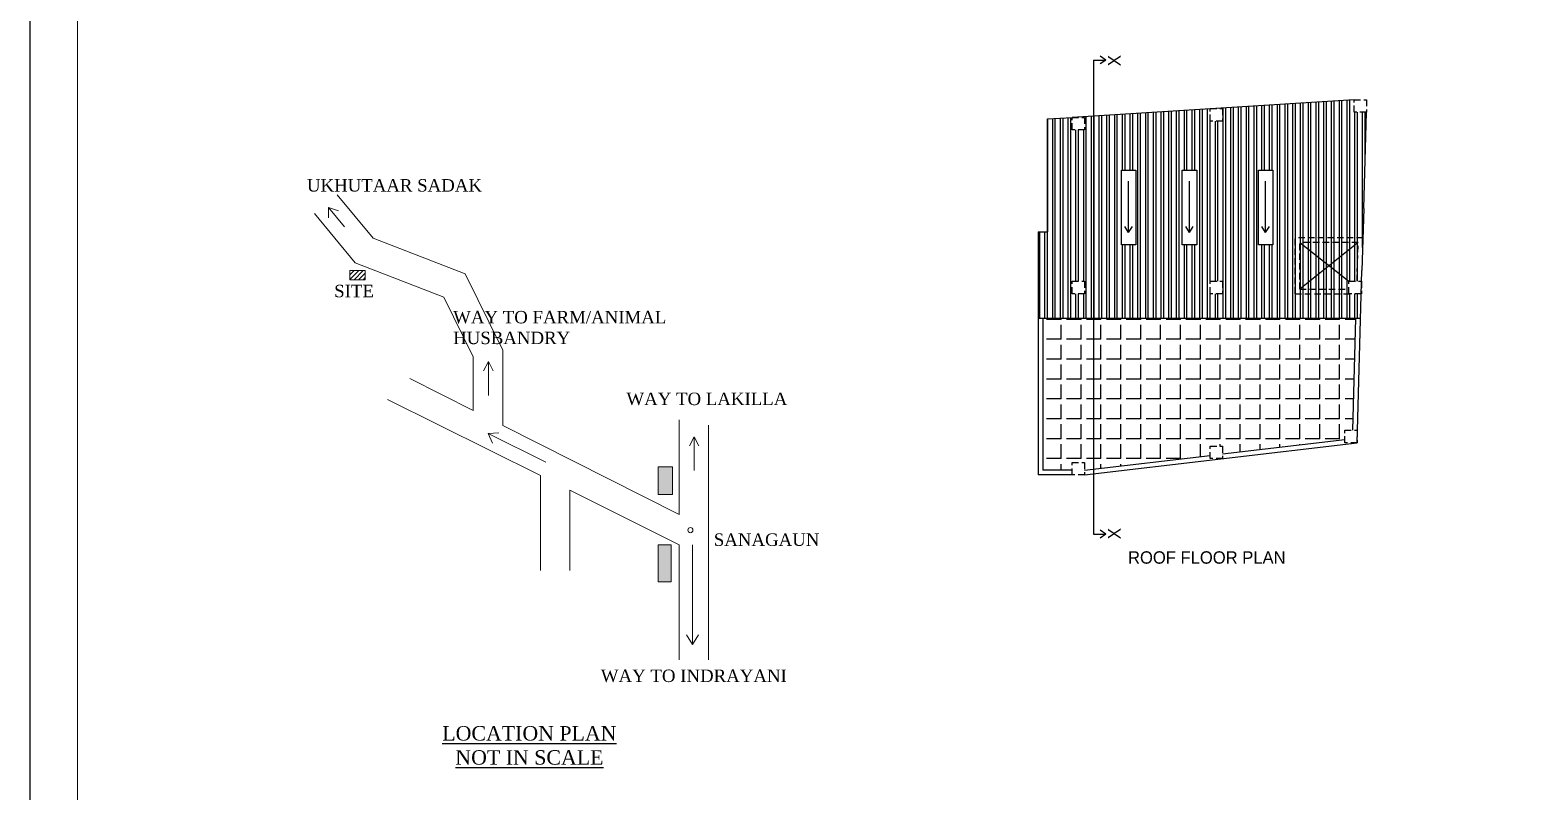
# Model space of a CAD drawing. Header units: inches. Extents: x 10143 to 33197, y -150 to 3760.
# Drawn here: x 17104 to 18540, y 587 to 1324 of the extents above; entities that cross this region are included whole.
import ezdxf
from ezdxf.enums import TextEntityAlignment as Align

# ---------------------------------------------------------------- set-up
doc = ezdxf.new("R2010")
doc.units = ezdxf.units.IN
doc.header["$LTSCALE"] = 0.5
doc.header["$MEASUREMENT"] = 0
doc.linetypes.add('DASHED2', pattern=[0.375, 0.25, -0.125])
for name, color, linetype, lineweight in [('DW TEXT', 92, 'Continuous', 15), ('ELE1', 3, 'Continuous', 9), ('ELEVATION', 85, 'Continuous', 9), ('TEXT', 220, 'Continuous', 9), ('Toilet', 7, 'Continuous', 25)]:
    doc.layers.add(name, color=color, linetype=linetype, lineweight=lineweight)
doc.styles.add('CEN', font='GOTHIC.TTF')
doc.styles.get("Standard").update_dxf_attribs({"font": 'arial.ttf'})

msp = doc.modelspace()

# ---------------------------------------------------------------- hatches: boundary and pattern name
at = {"layer": 'ELEVATION'}
h = msp.add_hatch(dxfattribs=at)
h.set_pattern_fill('ANSI31', color=256, scale=25)
h.set_pattern_definition([(45, (-85900.34, 20340.4137), (-2.20970869, 2.20970869), [])])
h.paths.add_polyline_path([(17429.3, 1082.2), (17429.3, 1091.1), (17414.2, 1091.1), (17414.2, 1082.2)])
h = msp.add_hatch(dxfattribs=at)
h.set_pattern_fill('SWAMP', color=256, scale=2.769578)
h.set_pattern_definition([(0, (-91918.6322, 6207.7026), (1.384788924, 2.39852477), [0.34619723, -2.42338062]), (90, (-91918.4591, 6207.7026), (-1.384788924, 2.398524772), [0.173098616, -4.62395093]), (90, (-91918.4158, 6207.7026), (-1.384788924, 2.398524772), [0.13847889, -4.65857065]), (90, (-91918.5024, 6207.7026), (-1.384788924, 2.398524772), [0.13847889, -4.65857065]), (60, (-91918.3726, 6207.7026), (-1.38478892, 2.398524773), [0.110783114, -2.658794734]), (120, (-91918.5457, 6207.7026), (-2.769577846, 1e-09), [0.110783114, -2.658794734])])
h.paths.add_polyline_path([(17712.7, 789.7), (17725.3, 789.7), (17725.3, 825.5), (17712.7, 825.5)])
h.paths.add_polyline_path([(17726.7, 901.1), (17712.8, 901.1), (17712.8, 874.4), (17726.7, 874.4)])
at = {"layer": 'Toilet'}
h = msp.add_hatch(dxfattribs=at)
h.set_pattern_fill('ANSI32', color=256, scale=20, angle=45)
h.set_pattern_definition([(90, (8404.531, 3523.9935), (-7.5, 0), []), (90, (8407.031, 3526.4935), (-7.5, 0), [])])
h.paths.add_polyline_path([(18247, 1247.8), (18259, 1247.8), (18259, 1235.8), (18247, 1235.8), (18247, 1247.8), (18134.1, 1240.7), (18134.1, 1044.7), (18392.6, 1044.7), (18393.3, 1068.7), (18381.3, 1068.7), (18381.3, 1080.7), (18393.6, 1080.7), (18393.9, 1091), (18395.6, 1151), (18398.2, 1244.5), (18386.2, 1244.5), (18386.2, 1256.5)])
h.paths.add_polyline_path([(18307.6, 1115.9), (18293.7, 1115.9), (18293.7, 1188.1), (18307.6, 1188.1)], flags=16)
h.paths.add_polyline_path([(18233.9, 1115.9), (18220, 1115.9), (18220, 1188.1), (18233.9, 1188.1)], flags=16)
h.paths.add_polyline_path([(18259, 1080.7), (18259, 1068.7), (18247, 1068.7), (18247, 1080.7)], flags=16)
h.paths.add_polyline_path([(18175, 1115.9), (18161.1, 1115.9), (18161.1, 1188.1), (18175, 1188.1)], flags=16)
h.paths.add_polyline_path([(18113.4, 1227.4), (18113.4, 1239.4), (18089.4, 1237.9), (18089.4, 1128.7), (18080.4, 1128.7), (18080.4, 1044.7), (18134.1, 1044.7), (18134.1, 1240.7), (18113.4, 1239.4), (18125.4, 1239.4), (18125.4, 1227.4)])
h.paths.add_polyline_path([(18125.4, 1080.7), (18125.4, 1068.7), (18113.4, 1068.7), (18113.4, 1080.7)], flags=16)
h = msp.add_hatch(dxfattribs=at)
h.set_pattern_fill('ANGLE', color=256, scale=70, angle=90)
h.set_pattern_definition([(90, (18372.207, -8773.728), (-19.25, 1e-15), [14, -5.25]), (180, (18372.207, -8773.728), (-2e-15, -19.25), [14, -5.25])])
h.paths.add_polyline_path([(18134.1, 1044.7), (18134.1, 898.8), (18247, 912.1), (18247, 921), (18259, 921), (18259, 913.5), (18377.3, 927.5), (18377.3, 936.4), (18385.1, 936.4), (18387.9, 1044.7)])
h.paths.add_polyline_path([(18084.9, 897.7), (18113.4, 897.7), (18113.4, 905.2), (18125.4, 905.2), (18125.4, 897.8), (18134.1, 898.8), (18134.1, 1044.7), (18084.9, 1044.7)])

# ---------------------------------------------------------------- linework, layer by layer
at = {"layer": 'Defpoints'}
msp.add_lwpolyline([(20282.1, 2097.5), (17104.5, 2097.5), (17104.5, -150.4), (20282.1, -150.4)], close=True, dxfattribs=at)
at = {"layer": 'ELE1'}
msp.add_lwpolyline([(17150.8, 2051.2), (20235.8, 2051.2), (20235.8, -104.1), (17150.8, -104.1)], close=True, dxfattribs=at)
at = {"layer": 'ELEVATION'}
for p, q in [((17436.8, 1122.5), (17402, 1164.5)), ((17393.7, 1152.1), (17409.3, 1133.3)), ((17393.7, 1152.1), (17393.8, 1142.2)), ((17393.7, 1152.1), (17403.4, 1148.8)), ((17419.6, 1098.7), (17380.1, 1146.4)), ((17525.9, 1087.8), (17436.8, 1122.5)), ((17505.3, 1065.3), (17419.6, 1098.7)), ((17562.3, 1014.1), (17525.9, 1087.8)), ((17533.8, 1007.4), (17505.3, 1065.3)), ((17533.8, 955.6), (17533.8, 1007.4)), ((17562.3, 941.2), (17562.3, 1014.1)), ((17548.4, 1002.9), (17543.7, 994.1)), ((17548.4, 970.1), (17548.4, 1002.9)), ((17548.4, 1002.9), (17553, 994.1)), ((17472.5, 986.7), (17533.8, 955.6)), ((17450.7, 966.4), (17598.8, 892.6)), ((17548.3, 933.2), (17558.5, 934.1)), ((17562.3, 941.2), (17733, 854.8)), ((17733, 946.7), (17733, 854.8)), ((17761.4, 941.5), (17761.4, 714.1)), ((17548.3, 933.2), (17603.9, 905.5)), ((17548.3, 933.2), (17552.5, 924.1)), ((17747.5, 930.2), (17742.9, 921.5)), ((17747.5, 897.5), (17747.5, 930.2)), ((17747.5, 930.2), (17752.2, 921.5)), ((17598.8, 800.6), (17598.8, 892.6)), ((17627.2, 800.6), (17627.2, 878.4)), ((17627.2, 878.4), (17733, 825.7)), ((17733, 825.7), (17733, 714.1)), ((17746, 825.5), (17746, 729.1)), ((17746, 729.1), (17740.1, 738.3)), ((17746, 729.1), (17751.9, 738.3))]:
    msp.add_line(p, q, dxfattribs=at)
for points in [[(17414.2, 1091.1), (17429.3, 1091.1), (17429.3, 1082.2), (17414.2, 1082.2)], [(17726.7, 874.4), (17712.8, 874.4), (17712.8, 901.1), (17726.7, 901.1)], [(17712.7, 825.5), (17725.3, 825.5), (17725.3, 789.7), (17712.7, 789.7)]]:
    msp.add_lwpolyline(points, close=True, dxfattribs=at)
msp.add_circle((17743.9, 839.8), 2.47, dxfattribs=at)
at = {"layer": 'Toilet'}
for p, q in [((18134.1, 1294.9), (18134.1, 835.8)), ((18134.1, 1294.9), (18146.1, 1294.9)), ((18146.1, 1294.9), (18140.4, 1298.6)), ((18146.1, 1294.9), (18140.4, 1291.2)), ((18386.2, 1256.5), (18113.4, 1239.4)), ((18089.4, 1237.9), (18113.4, 1239.4)), ((18089.4, 1237.9), (18089.4, 1128.7)), ((18395.6, 1151), (18398.2, 1244.5)), ((18168, 1128), (18168, 1177.5)), ((18227, 1128), (18227, 1177.5)), ((18300.6, 1128), (18300.6, 1177.5)), ((18395.6, 1151), (18393.9, 1091)), ((18080.4, 1128.7), (18080.4, 893.2)), ((18080.4, 1128.7), (18089.4, 1128.7)), ((18168, 1128), (18164.4, 1133.7)), ((18168, 1128), (18171.7, 1133.7)), ((18227, 1128), (18223.4, 1133.7)), ((18227, 1128), (18230.6, 1133.7)), ((18300.6, 1128), (18297, 1133.7)), ((18300.6, 1128), (18304.3, 1133.7)), ((18390.2, 1118.2), (18333.7, 1073.2)), ((18333.7, 1118.2), (18381.3, 1080.7)), ((18389.3, 924.4), (18393.9, 1091)), ((18393.9, 1089.7), (18393.9, 1089.7)), ((18392.6, 1044.7), (18080.4, 1044.7)), ((18084.9, 1044.7), (18084.9, 897.7)), ((18385.1, 936.4), (18387.9, 1044.7)), ((18125.4, 893.2), (18389.3, 924.4)), ((18259, 913.5), (18377.3, 927.5)), ((18125.4, 897.8), (18247, 912.1)), ((18113.4, 893.2), (18080.4, 893.2)), ((18113.4, 897.7), (18084.9, 897.7)), ((18134.1, 835.8), (18146.1, 835.8)), ((18146.1, 835.8), (18140.4, 839.6)), ((18146.1, 835.8), (18140.4, 832.1))]:
    msp.add_line(p, q, dxfattribs=at)
at = {"layer": 'Toilet', "linetype": 'DASHED2', "ltscale": 50}
for p, q in [((18394.8, 1122.7), (18329.2, 1122.7)), ((18329.2, 1068.7), (18329.2, 1122.7)), ((18390.2, 1118.2), (18333.7, 1118.2)), ((18333.7, 1073.2), (18333.7, 1118.2)), ((18389.1, 1080.7), (18390.2, 1118.2)), ((18329.2, 1068.7), (18381.3, 1068.7)), ((18333.7, 1073.2), (18381.3, 1073.2))]:
    msp.add_line(p, q, dxfattribs=at)
for points in [[(18386.2, 1244.5), (18386.2, 1256.5), (18398.2, 1256.5), (18398.2, 1244.5)], [(18113.4, 1227.4), (18113.4, 1239.4), (18125.4, 1239.4), (18125.4, 1227.4)], [(18247, 1235.8), (18247, 1247.8), (18259, 1247.8), (18259, 1235.8)], [(18113.4, 1068.7), (18113.4, 1080.7), (18125.4, 1080.7), (18125.4, 1068.7)], [(18247, 1068.7), (18247, 1080.7), (18259, 1080.7), (18259, 1068.7)], [(18381.3, 1068.7), (18381.3, 1080.7), (18393.3, 1080.7), (18393.3, 1068.7)], [(18377.3, 924.4), (18377.3, 936.4), (18389.3, 936.4), (18389.3, 924.4)], [(18247, 909), (18247, 921), (18259, 921), (18259, 909)], [(18113.4, 893.2), (18113.4, 905.2), (18125.4, 905.2), (18125.4, 893.2)]]:
    msp.add_lwpolyline(points, close=True, dxfattribs=at)
at = {"layer": 'Toilet'}
for points in [[(18161.1, 1115.9), (18161.1, 1188.1), (18175, 1188.1), (18175, 1115.9)], [(18220, 1115.9), (18220, 1188.1), (18233.9, 1188.1), (18233.9, 1115.9)], [(18293.7, 1115.9), (18293.7, 1188.1), (18307.6, 1188.1), (18307.6, 1115.9)]]:
    msp.add_lwpolyline(points, close=True, dxfattribs=at)

# ---------------------------------------------------------------- texts
at = {"insert": (17588.1, 650.1), "char_height": 14, "attachment_point": 2}
msp.add_mtext_dynamic_manual_height_columns('{\\fTimes New Roman|b0|i0|c0|p18;\\LLOCATION PLAN \\PNOT IN SCALE}', width=359.79, gutter_width=50, heights=[0], dxfattribs=at)
at = {"layer": 'DW TEXT', "ltscale": 0.13, "style": 'CEN'}
for p in [(18154.2, 1294.3), (18154.2, 836.4)]:
    msp.add_text('X', height=12, rotation=90, dxfattribs=at).set_placement(p, align=Align.MIDDLE_CENTER)
msp.add_text('ROOF FLOOR PLAN', height=12, dxfattribs=at).set_placement((18243.7, 813.3), align=Align.MIDDLE_CENTER)
at = {"layer": 'TEXT', "color": 0, "char_height": 12.054, "width": 273.609, "attachment_point": 1}
for s, insert in [('{\\fTimes New Roman|b0|i0|c0|p18;UKHUTAAR SADAK}', (17372.8, 1179.6)), ('{\\fTimes New Roman|b0|i0|c0|p18;SITE}', (17399.2, 1077.3)), ('{\\fTimes New Roman|b0|i0|c0|p18;WAY TO FARM/ANIMAL HUSBANDRY}', (17514.3, 1052)), ('{\\fTimes New Roman|b0|i0|c0|p18;WAY TO LAKILLA}', (17682, 972.9)), ('{\\fTimes New Roman|b0|i0|c0|p18;SANAGAUN}', (17766.6, 836.6)), ('{\\fTimes New Roman|b0|i0|c0|p18;WAY TO INDRAYANI} ', (17657.2, 704.8))]:
    msp.add_mtext(s, dxfattribs=dict(at, insert=insert))

doc.saveas('drawing.dxf')
